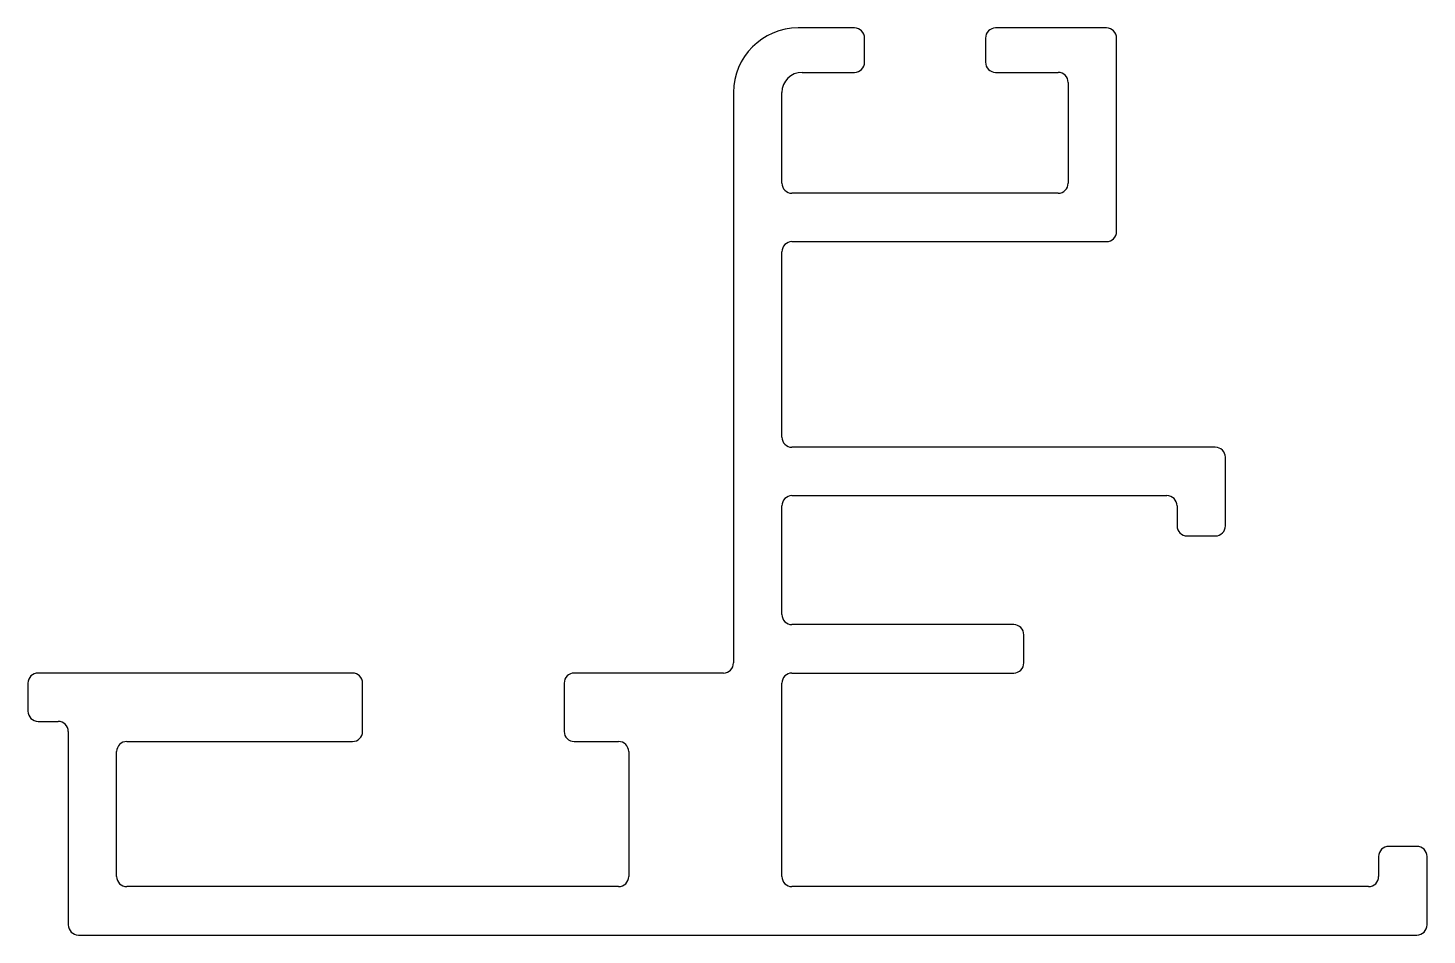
# Model space of a CAD drawing. Extents: x 2360.5 to 2395.2, y 1671.2 to 1693.7.
import ezdxf

# ---------------------------------------------------------------- set-up
doc = ezdxf.new("R2010")
doc.units = 0
doc.layers.get('0').update_dxf_attribs({"linetype": 'CONTINUOUS'})

msp = doc.modelspace()

# ---------------------------------------------------------------- linework, layer by layer
for p, q in [((2380.988, 1693.699), (2379.588, 1693.699)), ((2381.238, 1692.849), (2381.238, 1693.449)), ((2384.238, 1693.449), (2384.238, 1692.849)), ((2387.238, 1693.699), (2384.488, 1693.699)), ((2387.488, 1688.649), (2387.488, 1693.449)), ((2379.688, 1692.599), (2380.988, 1692.599)), ((2384.488, 1692.599), (2386.038, 1692.599)), ((2386.288, 1692.349), (2386.288, 1689.849)), ((2377.988, 1692.099), (2377.988, 1677.949)), ((2379.188, 1689.849), (2379.188, 1692.099)), ((2386.038, 1689.599), (2379.438, 1689.599)), ((2379.438, 1688.399), (2387.238, 1688.399)), ((2379.188, 1683.549), (2379.188, 1688.149)), ((2389.938, 1683.299), (2379.438, 1683.299)), ((2390.188, 1681.349), (2390.188, 1683.049)), ((2379.438, 1682.099), (2388.738, 1682.099)), ((2379.188, 1679.149), (2379.188, 1681.849)), ((2388.988, 1681.849), (2388.988, 1681.349)), ((2389.238, 1681.099), (2389.938, 1681.099)), ((2384.938, 1678.899), (2379.438, 1678.899)), ((2385.188, 1677.949), (2385.188, 1678.649)), ((2360.488, 1677.449), (2360.488, 1676.749)), ((2368.538, 1677.699), (2360.738, 1677.699)), ((2368.788, 1676.249), (2368.788, 1677.449)), ((2373.788, 1677.449), (2373.788, 1676.249)), ((2377.738, 1677.699), (2374.038, 1677.699)), ((2379.188, 1672.649), (2379.188, 1677.449)), ((2379.438, 1677.699), (2384.938, 1677.699)), ((2360.738, 1676.499), (2361.238, 1676.499)), ((2361.488, 1676.249), (2361.488, 1671.449)), ((2362.688, 1672.649), (2362.688, 1675.749)), ((2362.938, 1675.999), (2368.538, 1675.999)), ((2374.038, 1675.999), (2375.138, 1675.999)), ((2375.388, 1675.749), (2375.388, 1672.649)), ((2394.938, 1673.399), (2394.238, 1673.399)), ((2393.988, 1673.149), (2393.988, 1672.649)), ((2395.188, 1671.449), (2395.188, 1673.149)), ((2375.138, 1672.399), (2362.938, 1672.399)), ((2393.738, 1672.399), (2379.438, 1672.399)), ((2361.738, 1671.199), (2394.938, 1671.199))]:
    msp.add_line(p, q)
for centre, radius, start, end in [((2379.588, 1692.099), 1.6, 90, 180), ((2380.988, 1693.449), 0.25, 0, 90), ((2384.488, 1693.449), 0.25, 90, 180), ((2387.238, 1693.449), 0.25, 0, 90), ((2380.988, 1692.849), 0.25, 270, 0), ((2384.488, 1692.849), 0.25, 180, 270), ((2379.688, 1692.099), 0.5, 90, 180), ((2386.038, 1692.349), 0.25, 0, 90), ((2379.438, 1689.849), 0.25, 180, 270), ((2386.038, 1689.849), 0.25, 270, 0), ((2387.238, 1688.649), 0.25, 270, 0), ((2379.438, 1688.149), 0.25, 90, 180), ((2379.438, 1683.549), 0.25, 180, 270), ((2389.938, 1683.049), 0.25, 0, 90), ((2379.438, 1681.849), 0.25, 90, 180), ((2388.738, 1681.849), 0.25, 0, 90), ((2389.238, 1681.349), 0.25, 180, 270), ((2389.938, 1681.349), 0.25, 270, 0), ((2379.438, 1679.149), 0.25, 180, 270), ((2384.938, 1678.649), 0.25, 0, 90), ((2377.738, 1677.949), 0.25, 270, 360), ((2384.938, 1677.949), 0.25, 270, 360), ((2360.738, 1677.449), 0.25, 90, 180), ((2368.538, 1677.449), 0.25, 0, 90), ((2374.038, 1677.449), 0.25, 90, 180), ((2379.438, 1677.449), 0.25, 90, 180), ((2360.738, 1676.749), 0.25, 180, 270), ((2361.238, 1676.249), 0.25, 0, 90), ((2368.538, 1676.249), 0.25, 270, 0), ((2374.038, 1676.249), 0.25, 180, 270), ((2362.938, 1675.749), 0.25, 90, 180), ((2375.138, 1675.749), 0.25, 0, 90), ((2394.238, 1673.149), 0.25, 90, 180), ((2394.938, 1673.149), 0.25, 0, 90), ((2362.938, 1672.649), 0.25, 180, 270), ((2375.138, 1672.649), 0.25, 270, 0), ((2379.438, 1672.649), 0.25, 180, 270), ((2393.738, 1672.649), 0.25, 270, 0), ((2361.738, 1671.449), 0.25, 180, 270), ((2394.938, 1671.449), 0.25, 270, 0)]:
    msp.add_arc(centre, radius, start, end)

doc.saveas('drawing.dxf')
